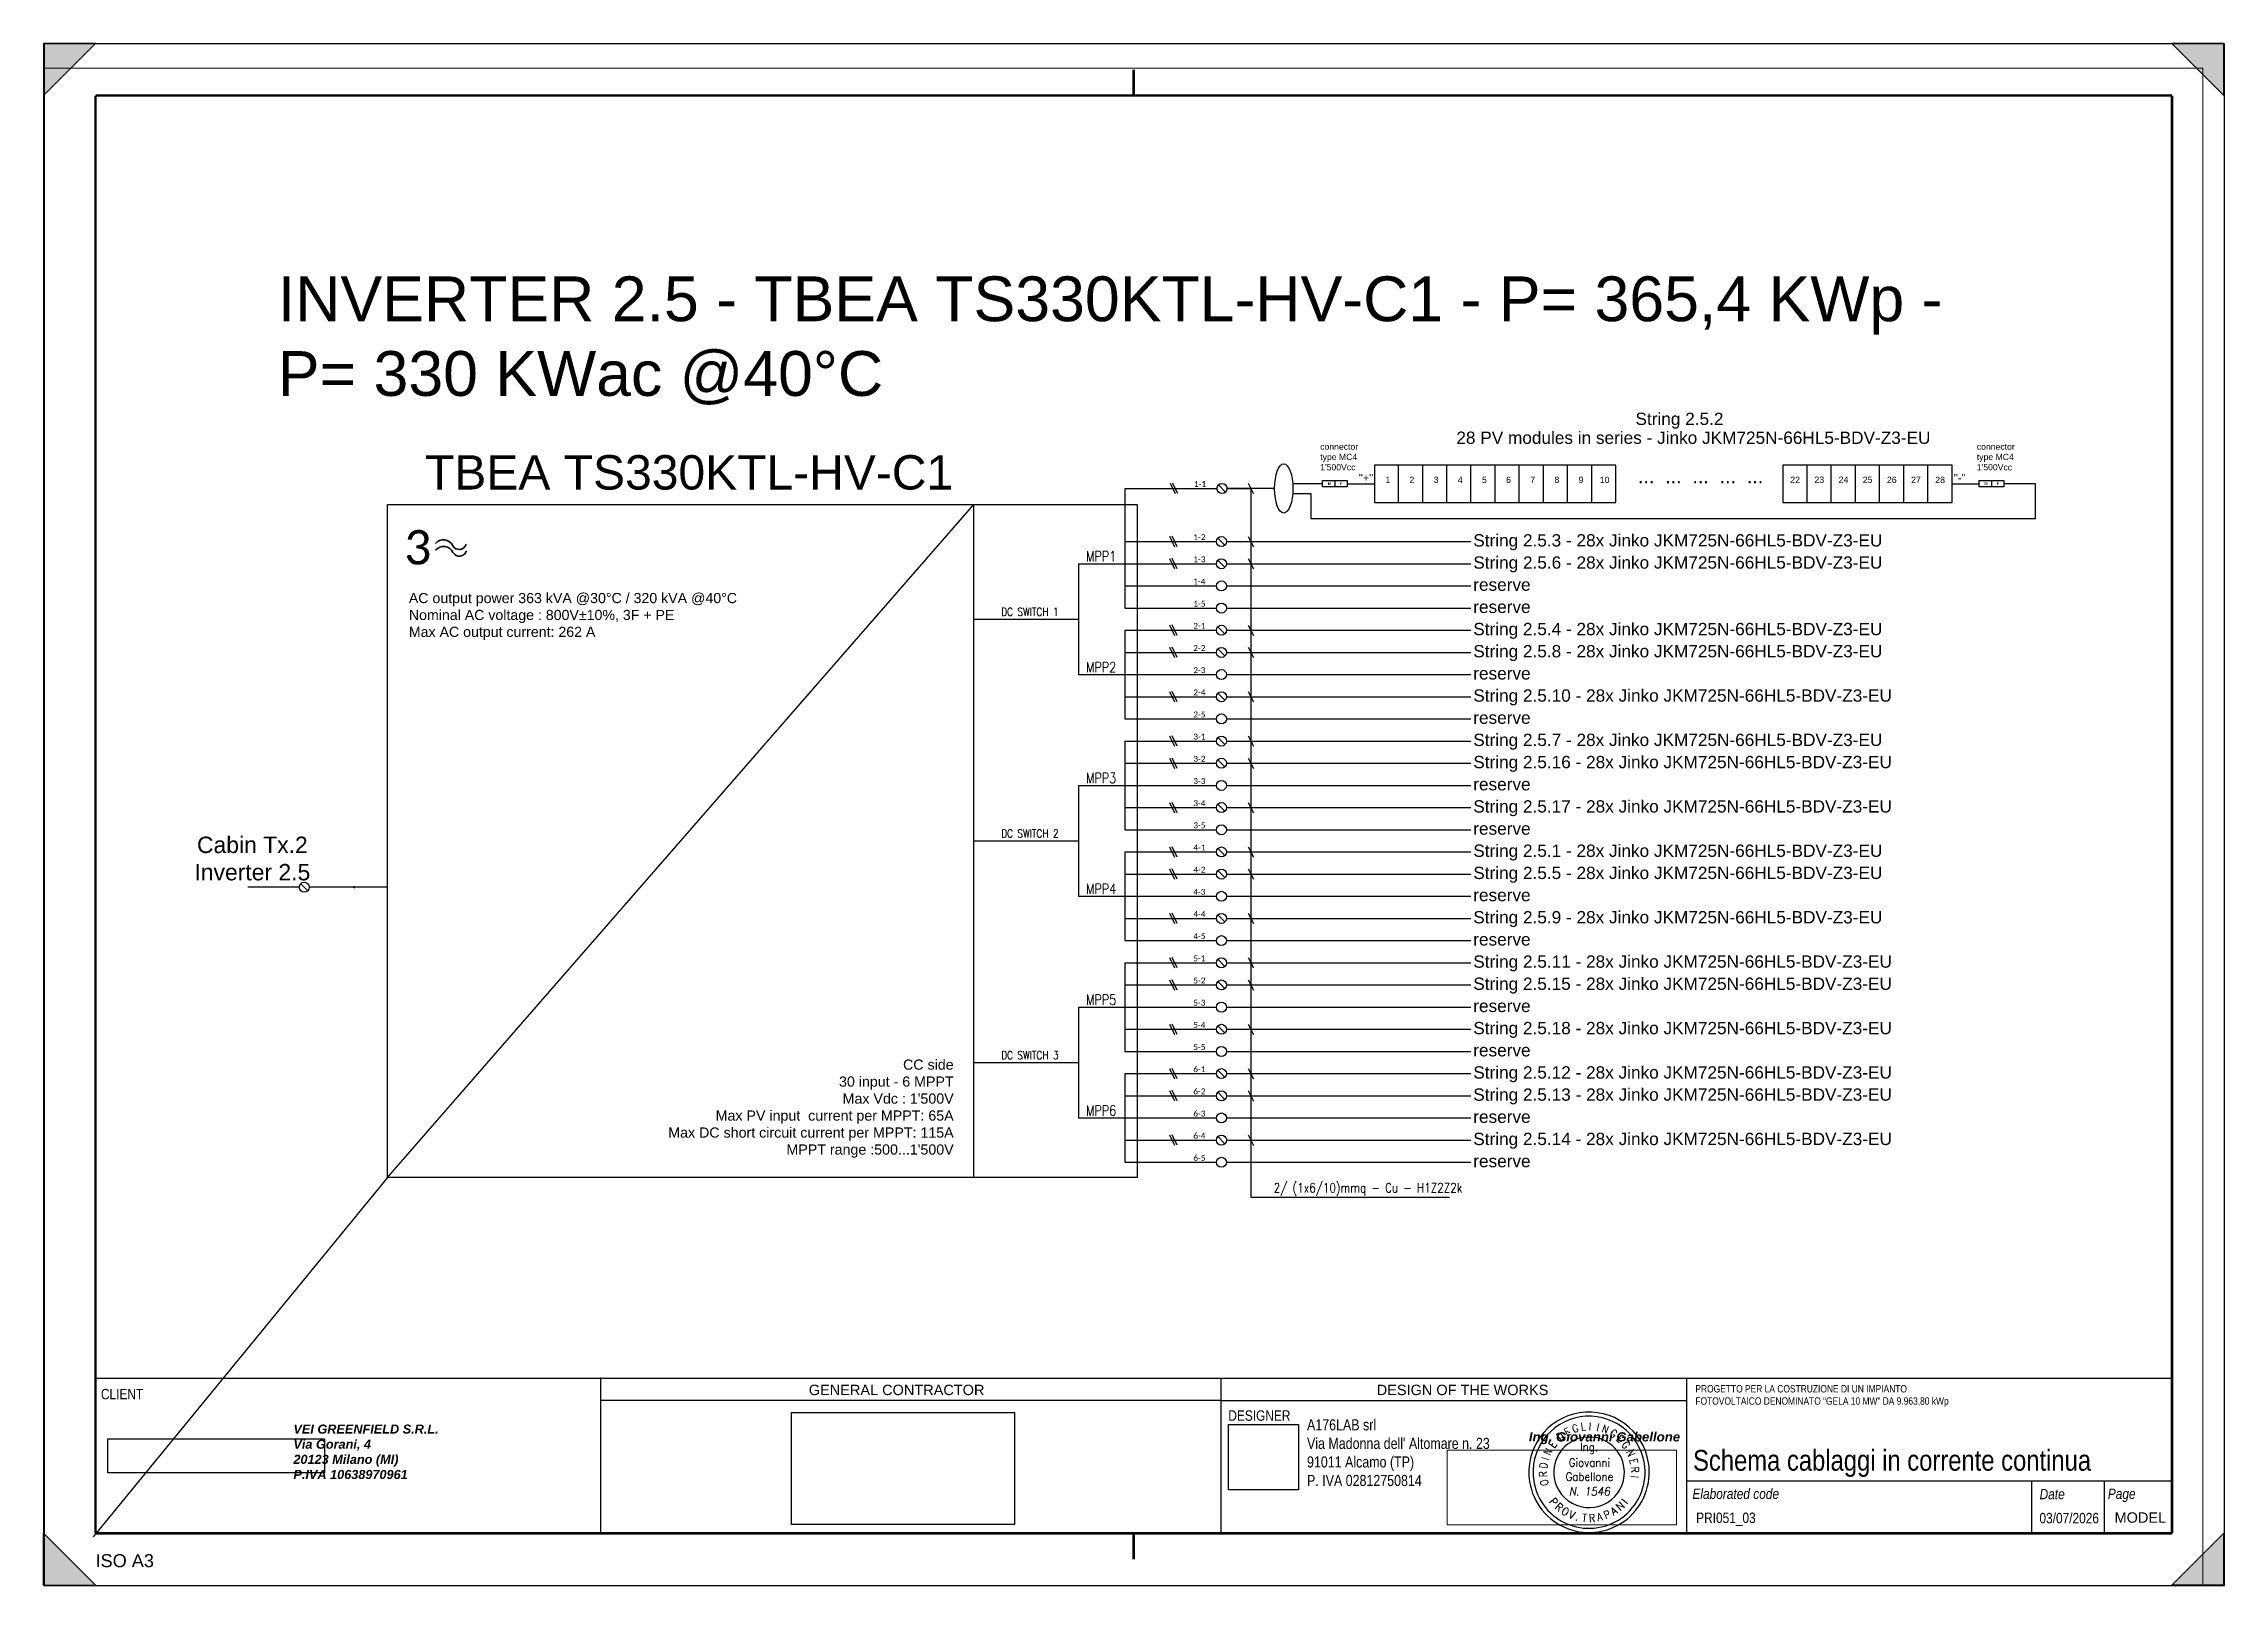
# Paper-space layout '2.5' of a CAD drawing. Header units: millimetres. Extents: x 2 to 422, y 2 to 299.
# The model-space entities are those that its viewports show. They can reach past a viewport. Long polylines and large blocks are cut down to what shows.
import ezdxf
from ezdxf.enums import TextEntityAlignment as Align

# ---------------------------------------------------------------- set-up
doc = ezdxf.new("R2010")
doc.units = ezdxf.units.MM
doc.header["$XCLIPFRAME"] = 2
doc.linetypes.add('CONTINUA', pattern=[0])
doc.linetypes.add('TRATTEGGIATA', pattern=[19.049999999999997, 12.7, -6.349999999999998])
for name, color, linetype in [('-Testi', 1, 'Continuous'), ('firme', 7, 'Continuous'), ('ISO Formato', 7, 'Continuous'), ('ISO FORMATO A3 SENZA TESTATA', 7, 'Continuous'), ('ISO LINEA DI TAGLIO', 253, 'Continuous'), ('ISO Testo', 7, 'Continuous'), ('testata', 7, 'CONTINUA'), ('TIMBRO', 153, 'Continuous'), ('TRATTEGGIATA', 40, 'TRATTEGGIATA')]:
    doc.layers.add(name, color=color, linetype=linetype)
doc.layers.add('Livello 1', color=7, linetype='Continuous', lineweight=0)
doc.styles.add('ARIAL', font='arial.ttf')
doc.styles.add('Formato ISO', font='arial.ttf')
doc.styles.add('Legend', font='calibri.ttf')
doc.styles.add('ROMANS', font='romans.shx', dxfattribs={"width": 0.8, "height": 0.2})
doc.styles.add('ROMANT', font='romant.shx', dxfattribs={"height": 0.2})
doc.styles.add('SIMPLEX', font='SIMPLEX', dxfattribs={"width": 0.8})
doc.styles.get("Standard").update_dxf_attribs({"font": 'arial.ttf'})
doc.styles.add('VALE', font='swissc.ttf')
picture_1 = doc.add_image_def('image1.jpg', size_in_pixel=(539, 175))
picture_2 = doc.add_image_def('image2.png', size_in_pixel=(565, 89))
picture_3 = doc.add_image_def('image3.png', size_in_pixel=(500, 251))
picture_4 = doc.add_image_def('image4.jpg', size_in_pixel=(1111, 1036))

# ---------------------------------------------------------------- blocks, each defined once
blk = doc.blocks.new('A$C63187F01')
at = {"layer": 'TIMBRO'}
for radius, start, end in [(1.15999999999999, 9.105136027296592, 189.1051360272949), (1.07999999999999, 9.105136027296592, 189.1051360272949), (0.679999999999991, 9.105136027296592, 189.1051360272949), (1.15999999999999, 189.1051360272949, 9.105136027296592), (1.07999999999999, 189.1051360272949, 9.105136027296592), (0.679999999999991, 189.1051360272949, 9.105136027296592)]:
    blk.add_arc((0, 0), radius, start, end, dxfattribs=at)
at = {"layer": 'TIMBRO', "style": 'ROMANT', "width": 0.85}
for s, rotation, p in [('E', 28.17592029116496, (-0.3824660734296117, 0.7140165983191907)), ('G', 17.52598430968996, (-0.2439220152376436, 0.772400188038816)), ('L', 7.090058753132115, (-0.0999777312645449, 0.803806228671547)), ('I', 358.7961288682809, (0.0170180748996245, 0.8098212056538756)), ('I', 348.6434814339645, (0.1594998227646158, 0.7941409236011197)), ('N', 339.280516534409, (0.2865722665468979, 0.7576122596989592)), ('N', 63.48437489733794, (-0.7247982432181193, 0.361617901420729)), ('E', 52.40714180735711, (-0.6418162093914364, 0.4941375854581338)), ('D', 38.61204339177493, (-0.505475523407938, 0.632925347284683)), ('G', 327.7755559631449, (0.4319221628173297, 0.685232256440969)), ('E', 317.1256199816696, (0.5511185261302673, 0.5936062416754027)), ('G', 306.4756840001942, (0.6513284743503789, 0.4815300805769171)), ('N', 294.9707234289304, (0.7342841281877384, 0.341945637626182)), ('R', 92.43304528897123, (-0.8092697948665675, -0.0343860308355062)), ('D', 81.56919470707903, (-0.8012468547890723, 0.1187580636865988)), ('I', 72.84733979689435, (-0.7739731119752964, 0.238884118223126)), ('E', 283.8934903389495, (0.7863024527493963, 0.1944953798943487)), ('R', 273.2435543574741, (0.8087024140580465, 0.0458301810675153)), ('O', 103.0829812704469, (-0.7889750302312581, -0.1833532156019828)), ('I', 264.307886566424, (0.8060060775601128, -0.0803380540972825))]:
    blk.add_text(s, height=0.15, rotation=rotation, dxfattribs=at).set_placement(p, align=Align.CENTER)
at = {"layer": 'TIMBRO', "style": 'ROMANS', "width": 0.9}
for s, p in [('Ing.', (1.313009079e-07, 0.4085925105044482)), ('Giovanni', (0.0075545987859016, 0.1075051202444968)), ('Gabellone', (0.007554585066373, -0.1638305355915151))]:
    blk.add_text(s, height=0.16, dxfattribs=at).set_placement(p, align=Align.CENTER)
at = {"layer": 'TIMBRO', "style": 'ROMANS', "oblique": 10, "width": 0.9}
blk.add_text('N. 1546', height=0.16, dxfattribs=at).set_placement((0.007554585066373, -0.4484680293613508), align=Align.CENTER)
at = {"layer": 'TIMBRO', "style": 'ROMANT', "text_generation_flag": 6, "width": 0.9}
for s, rotation, p in [('P', 129.9701413897099, (-0.73572414304485, -0.6166927803541284)), ('R', 139.5111729515321, (-0.623327763049133, -0.7301112927575844)), ('O', 148.8609498648018, (-0.4964321285984569, -0.8216782470621808)), ('V', 158.2107267780695, (-0.3563462401526749, -0.8914131237137182)), ('T', 174.3802347924072, (-0.0940091668817331, -0.9553859306804637)), ('R', 183.7300117056766, (0.0624528102228794, -0.9579664119870015)), ('A', 193.4622252675087, (0.2234920665997322, -0.933622673335947)), ('P', 203.0032568293325, (0.3751521134961706, -0.8836633361973014)), ('A', 212.5442883911549, (0.5164333161652053, -0.8092568380647691)), ('N', 222.6586311643547, (0.6505237136199185, -0.705987888010924)), ('I', 230.858393287566, (0.7445646931580825, -0.605989618477409)), ('.', 165.069514478294, (-0.2473410615262708, -0.9275895640222842))]:
    blk.add_text(s, height=0.15, rotation=rotation, dxfattribs=at).set_placement(p, align=Align.CENTER)
blk = doc.blocks.new('TESTATA_ORIZ')
for points in [[(-0.0699676079475467, 29.90025059768198), (400.149622289405, 29.90025059768198)], [(97.1902921321962, 30.02336188326467), (97.1902921321962, -0.0177559400219707)], [(216.7129702017337, 29.90025059768198), (216.7129702017337, 0)], [(306.4132899808174, 29.95782913373592), (306.4132899808174, -0.0373489915230039)], [(216.7129702017337, 25.58466010262339), (97.1902921321962, 25.58466010262339)], [(216.7129702017337, 25.58466010262339), (306.4132899808174, 25.58466010262339)], [(306.4132899808174, 10.09393447839386), (399.9946335071397, 10.09393447839386)], [(372.8528758033935, 10.06120158330736), (372.8528758033935, -0.0017945035822322)], [(386.8552724335677, 10.09393447839386), (386.8552724335677, 0)]]:
    blk.add_lwpolyline(points)
blk.add_lwpolyline([(0, 29.90025059768198), (400, 29.90025059768198), (400, 0), (0, 0)], close=True)
at = {"layer": 'firme', "xscale": 10, "yscale": 10, "zscale": 10}
blk.add_blockref('A$C63187F01', (287.6416002064349, 11.75734535063213), dxfattribs=at)
at = {"char_height": 2, "attachment_point": 1, "style": 'VALE'}
for s, width, insert in [('\\pxql;CLIENT', 62.13257653758773, (0.9716305739987092, 27.82619541131167)), ('\\pxql;DESIGNER', 62.13257653758773, (218.152149374866, 23.68897433024338)), ('\\pxql;{\\fSwis721 Cn BT|b0|i1|c0|p34;Elaborated code}', 57.42921800797819, (307.5581105855974, 8.620199347302531)), ('\\pxql;{\\fSwis721 Cn BT|b0|i1|c0|p34;Date}', 57.42921800797819, (374.4343936400085, 8.559032495573973)), ('\\pxql;{\\fSwis721 Cn BT|b0|i1|c0|p34;Page}', 57.42921800797819, (387.5775412735152, 8.620199347302531))]:
    blk.add_mtext_dynamic_manual_height_columns(s, width=width, gutter_width=25, heights=[8.879778938413974], dxfattribs=dict(at, insert=insert))
at = {"attachment_point": 4, "style": 'VALE'}
for s, insert, char_height, width in [('{\\f@Arial Unicode MS|b0|i0|c0|p34;GENERAL CONTRACTOR}', (137.3333100181189, 27.61036141397017), 2, 62.13257653758773), ('{\\f@Arial Unicode MS|b0|i0|c0|p34;DESIGN OF THE WORKS}', (246.743246528662, 27.61036141397017), 2, 62.13257653758773), ('{\\H0.83333x;\\C250;\\c1710618;PROGETTO PER LA COSTRUZIONE DI UN IMPIANTO\\PFOTOVOLTAICO DENOMINATO “GELA 10 MW” DA 9.963,80 kWp}', (308.1288091407623, 26.45304518701414), 1.7, 96.45484136060873)]:
    blk.add_mtext(s, dxfattribs=dict(at, insert=insert, char_height=char_height, width=width))
at = {"insert": (388.8723227745414, 3.023095414783931), "char_height": 2, "attachment_point": 4}
blk.add_mtext('MODEL', dxfattribs=at)
at = {"style": 'VALE'}
for tag, height, p in [('TITOLO_ELABORATO', 4, (307.6799596854908, 14.06286495316817)), ('EL', 2, (308.2763400574549, 2.988306874538372)), ('DATA1', 2, (374.4038837955039, 2.927140022809808))]:
    blk.add_attdef(tag, text='', height=height, dxfattribs=at).set_placement(p, align=Align.MIDDLE_LEFT)
at = {"layer": 'Livello 1'}
for s, insert, char_height, attachment_point in [('\\pxql;{\\fArial|b1|i1|c0|p34;\\H0.58333x;\\C250;\\c1710618;VEI GREENFIELD S.R.L.\\PVia Gorani, 4\\P20123 Milano (MI)\\PP.IVA 10638970961}', (52.04005891364793, 20.95944437869185), 3, 2), ('{\\fArial|b1|i1|c0|p34;\\H11.83894x;\\W1.02632;Ing. Giovanni Gabellone}', (276.05221707422, 17.16431292448878), 0.15, 7)]:
    blk.add_mtext(s, dxfattribs=dict(at, insert=insert, char_height=char_height, attachment_point=attachment_point))
at = {"layer": 'testata', "linetype": 'CONTINUA', "lineweight": 25, "insert": (258.7298298923781, 15.52275412109771), "char_height": 3, "width": 50.83305338474382, "attachment_point": 5, "style": 'ARIAL'}
blk.add_mtext("\\pxql;{\\H0.71429x;\\W0.8;A176LAB srl\\PVia Madonna dell' Altomare n. 23\\P91011 Alcamo (TP)\\PP. IVA 02812750814}", dxfattribs=at)
image = blk.add_image(picture_3, insert=(134.0290691254413, 1.710914103838149), size_in_units=(42.92731988865225, 21.549514584103427))
image.dxf.flags = 7
image = blk.add_image(picture_2, insert=(2.286596279577508, 11.651344692531), size_in_units=(41.74781706432985, 6.5762048119032945))
image.set_boundary_path([(-0.5, -0.5), (564.5, 88.49999999999999)])
image.dxf.clipping = 0
image = blk.add_image(picture_4, insert=(218.2123042816674, 8.373210778518114), size_in_units=(13.48003219349629, 12.570039021118054))
image.dxf.flags = 7
at = {"color": 7, "lineweight": 0, "true_color": 0xffffff}
image = blk.add_image(picture_1, insert=(260.2868776868563, 1.650954984690542), size_in_units=(44.21120616239327, 14.354287715062734), dxfattribs=at)
image.set_boundary_path([(-0.5, -0.5), (538.4999999999999, 174.5)])
image.dxf.clipping = 0
blk = doc.blocks.new('*U100')
at = {"layer": 'ISO Testo'}
h = blk.add_hatch(color=256, dxfattribs=at)
h.paths.add_polyline_path([(420.0000090385009, 297.0325926260448), (410.000009038501, 297.0325926260448), (420.0000090385009, 287.0325926260448)])
h.paths.add_polyline_path([(420.0000090385009, 10.03259262604479), (410.000009038501, 0.0325926260447886), (420.0000090385009, 0.0325926260447886)])
h.paths.add_polyline_path([(9.0385010481e-06, 10.03259262604479), (9.0385010481e-06, 0.0325926260447886), (10.00000903850104, 0.0325926260447886)])
h.paths.add_polyline_path([(10.00000903850104, 297.0325926260448), (9.0385010481e-06, 297.0325926260448), (9.0385010481e-06, 287.0325926260448)])
at = {"layer": 'ISO Formato', "const_width": 0.5}
for points in [[(210.0000090385011, 287.0325926260448), (10.00000903850104, 287.0325926260448)], [(10.00000903850104, 287.0325926260448), (10.00000903850104, 10.03259262604479)], [(10.00000903850104, 10.03259262604479), (210.0000090385011, 10.03259262604479)]]:
    blk.add_lwpolyline(points, dxfattribs=at)
at = {"layer": 'ISO FORMATO A3 SENZA TESTATA', "const_width": 0.5}
for points in [[(210.0000090385011, 287.0325926260448), (410.000009038501, 287.0325926260448)], [(410.000009038501, 287.0325926260448), (410.000009038501, 10.03259262604479)], [(410.000009038501, 10.03259262604479), (210.0000090385011, 10.03259262604479)]]:
    blk.add_lwpolyline(points, dxfattribs=at)
at = {"layer": 'ISO LINEA DI TAGLIO'}
blk.add_lwpolyline([(0.0974469984366806, -1.8687860575e-06), (420.1012052352025, -1.8687860575e-06), (420.1012052352025, 297.0122579247036), (0.0974469984366806, 297.0122579247036)], close=True, dxfattribs=at)
at = {"layer": 'ISO Testo'}
for p, q in [((9.0385010481e-06, 297.0325926260448), (9.0385010481e-06, 287.0325926260448)), ((10.00000903850104, 297.0325926260448), (9.0385010481e-06, 297.0325926260448)), ((10.00000903850104, 297.0325926260448), (9.0385010481e-06, 287.0325926260448)), ((420.0000090385009, 297.0325926260448), (410.000009038501, 297.0325926260448)), ((420.0000090385009, 287.0325926260448), (410.000009038501, 297.0325926260448)), ((420.0000090385009, 287.0325926260448), (420.0000090385009, 297.0325926260448)), ((9.0385010481e-06, 0.0325926260447886), (9.0385010481e-06, 10.03259262604479)), ((9.0385010481e-06, 10.03259262604479), (10.00000903850104, 0.0325926260447886)), ((410.000009038501, 0.0325926260447886), (420.0000090385009, 10.03259262604479)), ((420.0000090385009, 0.0325926260447886), (420.0000090385009, 10.03259262604479)), ((9.0385010481e-06, 0.0325926260447886), (10.00000903850104, 0.0325926260447886)), ((420.0000090385009, 0.0325926260447886), (410.000009038501, 0.0325926260447886))]:
    blk.add_line(p, q, dxfattribs=at)
at = {"layer": 'ISO Testo', "const_width": 0.5}
for points in [[(210.0000090385011, 287.0325926260448), (210.0000090385011, 292.0325926260448)], [(210.0000090385011, 10.03259262604479), (210.0000090385011, 5.032592626044788)]]:
    blk.add_lwpolyline(points, dxfattribs=at)
at = {"layer": 'ISO Testo', "style": 'Formato ISO'}
blk.add_text('ISO A3', height=2.5, dxfattribs=at).set_placement((10.00000903850104, 3.512349110778814))
blk = doc.blocks.new('P00102')
at = {"color": 1, "linetype": 'ByBlock', "lineweight": 25}
for p, q in [((0.0185414473933605, 3.62500173526314), (-3.581458552606548, -3.574998264736676)), ((1.818541447393428, 3.62500173526314), (-1.78145855260648, -3.574998264736676)), ((3.618541447393609, 3.62500173526314), (0.0185414473934742, -3.574998264736676))]:
    blk.add_line(p, q, dxfattribs=at)
blk = doc.blocks.new('P00')
at = {"color": 1}
for points in [[(-18.69457844420282, 25.69178981461047), (6.820592160970078, -25.33855139573532)], [(19.57817746355653, -25.33855139573532), (-5.93699314161455, 25.69178981461047)]]:
    blk.add_lwpolyline(points, dxfattribs=at)

msp = doc.modelspace()

# ---------------------------------------------------------------- linework, layer by layer
for points in [[(78984.07795327829, 151608.287454484), (78984.07795327829, 151425.9170672172), (80169.84931087433, 151425.9170672172), (80169.84931087433, 151607.7611349596), (78984.07795327829, 151607.7611349596)], [(79102.6550890379, 151425.9170672172), (79102.6550890379, 151607.7611349596)], [(79221.23222479748, 151425.653907455), (79221.23222479748, 151607.4979751974)], [(79339.80936055709, 151425.3907476927), (79339.80936055709, 151607.2348154352)], [(79458.3864963167, 151425.9170672172), (79458.3864963167, 151607.7611349596)], [(79576.96363207631, 151425.653907455), (79576.96363207631, 151607.4979751974)], [(79695.54076783592, 151425.3907476927), (79695.54076783592, 151607.2348154352)], [(79814.1179035955, 151425.9170672172), (79814.1179035955, 151607.7611349596)], [(79932.6950393551, 151425.653907455), (79932.6950393551, 151607.4979751974)], [(80051.2721751147, 151425.3907476927), (80051.2721751147, 151607.2348154352)], [(80989.84931087431, 151608.287454484), (80989.84931087431, 151425.9170672172), (81819.88926119154, 151425.9170672172), (81819.88926119154, 151607.7611349596), (80989.84931087431, 151607.7611349596)], [(81108.42644663392, 151425.9170672172), (81108.42644663392, 151607.7611349596)], [(81227.00358239352, 151425.653907455), (81227.00358239352, 151607.4979751974)], [(81345.58071815313, 151425.3907476927), (81345.58071815313, 151607.2348154352)], [(81464.15785391274, 151425.9170672172), (81464.15785391274, 151607.7611349596)], [(81582.73498967232, 151425.653907455), (81582.73498967232, 151607.4979751974)], [(81582.73498967232, 151425.653907455), (81582.73498967232, 151607.4979751974)], [(81701.31212543193, 151425.3907476927), (81701.31212543193, 151607.2348154352)], [(81701.31212543193, 151425.3907476927), (81701.31212543193, 151607.2348154352)], [(81819.88926119154, 151425.9170672172), (81819.88926119154, 151607.7611349596)], [(77759.2, 151493.8734797899), (77759.2, 150906.7452359462)], [(78253.52809284357, 151476.4876597593), (78218.7564527823, 151511.2592998206)], [(78257.82677697383, 151493.8734797899), (78377.82677697383, 151493.8734797899), (78377.82677697383, 148014.427001942)], [(78365.06919167122, 151519.3886503951), (78390.5843622764, 151468.3583091847)], [(78365.06919167122, 151519.3886503951), (78390.5843622764, 151468.3583091847)], [(78790.56614566987, 151532.449076063), (78790.56614566987, 151501.7554456382)], [(78851.20168132275, 151517.1022608506), (78984.07795327829, 151517.1022608506)], [(81820.37699600487, 151517.1022608506), (81953.25326796039, 151517.1022608506)], [(82013.88880361328, 151532.449076063), (82013.88880361328, 151501.7554456382)], [(74140.31285879032, 148110.8455402219), (77018.58218751867, 151415.218536011)], [(77018.58218751867, 148110.8455402219), (77018.58218751867, 151415.218536011)], [(78250.62533452414, 151215.8771845939), (78215.85369446284, 151250.6488246551)], [(78365.06919167124, 151258.7781752297), (78390.5843622764, 151207.7478340193)], [(77531, 151124.4237483985), (77759.2, 151124.4237483985)], [(77531, 151124.4237483985), (77531, 150580.227467268)], [(78250.62533452414, 151107.0379283678), (78215.85369446284, 151141.809568429)], [(78365.06919167124, 151149.9389190036), (78390.5843622764, 151098.9085777932)], [(77018.58218751867, 150852.3256078332), (77530.99999999997, 150852.3256078332)], [(77759.2, 150797.9059797202), (77759.2, 150362.5489548159)], [(78250.62533452414, 150780.5201596896), (78215.85369446284, 150815.2917997508)], [(78365.06919167124, 150823.4211503254), (78390.5843622764, 150772.390809115)], [(78250.62533452414, 150671.6809034635), (78215.85369446284, 150706.4525435247)], [(78365.06919167124, 150714.5818940993), (78390.5843622764, 150663.5515528889)], [(77531, 150580.227467268), (77759.2, 150580.227467268)], [(78250.62533452414, 150454.0023910113), (78215.85369446284, 150488.7740310725)], [(78365.06919167124, 150496.9033816471), (78390.5843622764, 150445.8730404367)], [(77759.2, 150253.7096985897), (77759.2, 149818.3526736854)], [(78250.62533452414, 150236.3238785591), (78215.85369446284, 150271.0955186203)], [(78365.06919167124, 150279.2248691949), (78390.5843622764, 150228.1945279845)], [(78250.62533452414, 150127.484622333), (78215.85369446284, 150162.2562623943)], [(78365.06919167124, 150170.3856129689), (78390.5843622764, 150119.3552717585)], [(77531, 150036.0311861376), (77759.2, 150036.0311861376)], [(77531, 150036.0311861376), (77531, 149491.8349050071)], [(78250.62533452414, 149909.8061098809), (78215.85369446284, 149944.5777499421)], [(78365.06919167124, 149952.7071005167), (78390.5843622764, 149901.6767593063)], [(77018.58218751867, 149763.9330455724), (77530.99999999997, 149763.9330455724)], [(77759.2, 149709.5134174593), (77759.2, 149274.156392555)], [(78250.62533452414, 149692.1275974287), (78215.85369446284, 149726.8992374899)], [(78365.06919167124, 149735.0285880645), (78390.5843622764, 149683.9982468541)], [(78250.62533452414, 149583.2883412026), (78215.85369446284, 149618.0599812638)], [(78365.06919167124, 149626.1893318384), (78390.5843622764, 149575.158990628)], [(73748.44726401697, 149518.677066225), (73713.67562395569, 149553.4487062863)], [(74140.31285879032, 149536.0628862556), (73755.64870646666, 149536.0628862556)], [(77531, 149491.8349050071), (77759.2, 149491.8349050071)], [(78250.62533452414, 149365.6098287505), (78215.85369446284, 149400.3814688117)], [(78365.06919167124, 149408.5108193863), (78390.5843622764, 149357.4804781759)], [(77759.2, 149165.3171363289), (77759.2, 148729.9601114245)], [(78250.62533452414, 149147.9313162983), (78215.85369446284, 149182.7029563595)], [(78365.06919167124, 149190.8323069341), (78390.5843622764, 149139.8019657237)], [(78250.62533452414, 149039.0920600722), (78215.85369446284, 149073.8637001334)], [(78365.06919167124, 149081.993050708), (78390.5843622764, 149030.9627094976)], [(77531, 148947.6386238767), (77759.2, 148947.6386238767)], [(77531, 148947.6386238767), (77531, 148403.4423427463)], [(78250.62533452414, 148821.4135476201), (78215.85369446284, 148856.1851876812)], [(78365.06919167124, 148864.3145382559), (78390.5843622764, 148813.2841970454)], [(77018.58218751867, 148675.5404833115), (77530.99999999997, 148675.5404833115)], [(77759.2, 148621.1208551985), (77759.2, 148185.7638302941)], [(78250.62533452414, 148603.7350351679), (78215.85369446284, 148638.5066752291)], [(78365.06919167124, 148646.6360258037), (78390.5843622764, 148595.6056845933)], [(78250.62533452414, 148494.8957789418), (78215.85369446284, 148529.667419003)], [(78365.06919167124, 148537.7967695776), (78390.5843622764, 148486.7664283672)], [(77531, 148403.4423427463), (77759.2, 148403.4423427463)], [(78250.62533452414, 148277.2172664896), (78215.85369446284, 148311.9889065508)], [(78365.06919167124, 148320.1182571255), (78390.5843622764, 148269.087915915)], [(78377.82677697383, 148014.427001942), (79352.82677697383, 148014.427001942)]]:
    msp.add_lwpolyline(points)
at = {"color": 40, "linetype": 'Continuous'}
for points in [[(77759.2, 151493.8734797899), (78211.55227281293, 151493.8734797899)], [(77759.2, 151233.2630046245), (78208.64951449347, 151233.2630046245)], [(78257.8295144935, 151233.2630046245), (79458.31201643588, 151233.2630046245)], [(77759.2, 151124.4237483985), (78208.64951449347, 151124.4237483985)], [(78257.8295144935, 151124.4237483985), (79458.31201643588, 151124.4237483985)], [(77759.2, 150797.9059797202), (78208.64951449347, 150797.9059797202)], [(78257.8295144935, 150797.9059797202), (79458.31201643588, 150797.9059797202)], [(77759.2, 150689.0667234941), (78208.64951449347, 150689.0667234941)], [(78257.8295144935, 150689.0667234941), (79458.31201643588, 150689.0667234941)], [(77759.2, 150471.3882110419), (78208.64951449347, 150471.3882110419)], [(78257.8295144935, 150471.3882110419), (79458.31201643588, 150471.3882110419)], [(77759.2, 150253.7096985897), (78208.64951449347, 150253.7096985897)], [(78257.8295144935, 150253.7096985897), (79458.31201643588, 150253.7096985897)], [(77759.2, 150144.8704423636), (78208.64951449347, 150144.8704423636)], [(78257.8295144935, 150144.8704423636), (79458.31201643588, 150144.8704423636)], [(77759.2, 149927.1919299115), (78208.64951449347, 149927.1919299115)], [(78257.8295144935, 149927.1919299115), (79458.31201643588, 149927.1919299115)], [(77759.2, 149709.5134174593), (78208.64951449347, 149709.5134174593)], [(78257.8295144935, 149709.5134174593), (79458.31201643588, 149709.5134174593)], [(77759.2, 149600.6741612332), (78208.64951449347, 149600.6741612332)], [(78257.8295144935, 149600.6741612332), (79458.31201643588, 149600.6741612332)], [(77759.2, 149382.9956487811), (78208.64951449347, 149382.9956487811)], [(78257.8295144935, 149382.9956487811), (79458.31201643588, 149382.9956487811)], [(77759.2, 149165.3171363289), (78208.64951449347, 149165.3171363289)], [(78257.8295144935, 149165.3171363289), (79458.31201643588, 149165.3171363289)]]:
    msp.add_lwpolyline(points, dxfattribs=at)
at = {"color": 40}
for points in [[(78494.46758333335, 151493.8734797899), (78260.73227281292, 151493.8734797899)], [(78584.24790516484, 151518.8734797899), (78729.15267145494, 151518.8734797899)], [(78584.24790516484, 151468.8734797899), (78672.67750244538, 151468.8734797899), (78672.67750244538, 151346.793641546), (82229.6488028524, 151346.793641546), (82229.48743662461, 151517.1022608506), (82074.5243392662, 151517.1022608506)]]:
    msp.add_lwpolyline(points, dxfattribs=at)
for points in [[(78729.93061001698, 151532.449076063), (78851.20168132275, 151532.449076063), (78851.20168132275, 151501.7554456382), (78729.93061001698, 151501.7554456382)], [(81953.25326796039, 151532.449076063), (82074.5243392662, 151532.449076063), (82074.5243392662, 151501.7554456382), (81953.25326796039, 151501.7554456382)], [(74140.31285879032, 151415.218536011), (77820.36127245452, 151415.218536011), (77820.36127245452, 148110.8455402219), (74140.31285879032, 148110.8455402219)]]:
    msp.add_lwpolyline(points, close=True)
at = {"color": 8, "linetype": 'Continuous'}
for points in [[(77759.2, 151015.5844921723), (78208.64951449347, 151015.5844921723)], [(78257.8295144935, 151015.5844921723), (79458.31201643588, 151015.5844921723)], [(77759.2, 150906.7452359462), (78208.64951449347, 150906.7452359462)], [(78257.8295144935, 150906.7452359462), (79458.31201643588, 150906.7452359462)], [(77759.2, 150580.227467268), (78208.64951449347, 150580.227467268)], [(78257.8295144935, 150580.227467268), (79458.31201643588, 150580.227467268)], [(77759.2, 150362.5489548159), (78208.64951449347, 150362.5489548159)], [(78257.8295144935, 150362.5489548159), (79458.31201643588, 150362.5489548159)], [(77759.2, 150036.0311861376), (78208.64951449347, 150036.0311861376)], [(78257.8295144935, 150036.0311861376), (79458.31201643588, 150036.0311861376)], [(77759.2, 149818.3526736854), (78208.64951449347, 149818.3526736854)], [(78257.8295144935, 149818.3526736854), (79458.31201643588, 149818.3526736854)], [(77759.2, 149491.8349050071), (78208.64951449347, 149491.8349050071)], [(78257.8295144935, 149491.8349050071), (79458.31201643588, 149491.8349050071)], [(77759.2, 149274.156392555), (78208.64951449347, 149274.156392555)], [(78257.8295144935, 149274.156392555), (79458.31201643588, 149274.156392555)], [(77759.2, 148947.6386238767), (78208.64951449347, 148947.6386238767)], [(78257.8295144935, 148947.6386238767), (79458.31201643588, 148947.6386238767)], [(77759.2, 148729.9601114245), (78208.64951449347, 148729.9601114245)], [(78257.8295144935, 148729.9601114245), (79458.31201643588, 148729.9601114245)], [(77759.2, 148403.4423427463), (78208.64951449347, 148403.4423427463)], [(78257.8295144935, 148403.4423427463), (79458.31201643588, 148403.4423427463)], [(77759.2, 148185.7638302941), (78208.64951449347, 148185.7638302941)], [(78257.8295144935, 148185.7638302941), (79458.31201643588, 148185.7638302941)]]:
    msp.add_lwpolyline(points, dxfattribs=at)
at = {"color": 4}
msp.add_lwpolyline([(73706.47418150603, 149536.0628862556), (73454.32062109008, 149536.0628862556)], dxfattribs=at)
at = {"color": 7}
for centre in [(78236.14227281293, 151493.8734797899), (78233.2395144935, 151233.2630046245), (78233.2395144935, 151124.4237483985), (78233.2395144935, 150797.9059797202), (78233.2395144935, 150689.0667234941), (78233.2395144935, 150471.3882110419), (78233.2395144935, 150253.7096985897), (78233.2395144935, 150144.8704423636), (78233.2395144935, 149927.1919299115), (78233.2395144935, 149709.5134174593), (78233.2395144935, 149600.6741612332), (78233.2395144935, 149382.9956487811), (78233.2395144935, 149165.3171363289), (78233.2395144935, 149056.4778801028), (78233.2395144935, 148838.7993676506), (78233.2395144935, 148621.1208551985), (78233.2395144935, 148512.2815989724), (78233.2395144935, 148294.6030865202)]:
    msp.add_circle(centre, 24.59, dxfattribs=at)
at = {"color": 8}
for centre in [(78233.2395144935, 151015.5844921723), (78233.2395144935, 150906.7452359462), (78233.2395144935, 150580.227467268), (78233.2395144935, 150362.5489548159), (78233.2395144935, 150036.0311861376), (78233.2395144935, 149818.3526736854), (78233.2395144935, 149491.8349050071), (78233.2395144935, 149274.156392555), (78233.2395144935, 148947.6386238767), (78233.2395144935, 148729.9601114245), (78233.2395144935, 148403.4423427463), (78233.2395144935, 148185.7638302941)]:
    msp.add_circle(centre, 24.59, dxfattribs=at)
msp.add_circle((73731.06144398634, 149536.0628862556), 24.58726248030871)
at = {"lineweight": 35}
for centre, radius, start, end in [((74413.89632148019, 151192.7123058284), 50.10158679896896, 22.57714482321823, 141.9873610374973), ((74414.68250298692, 151159.8204133665), 50.10158679897022, 22.57714482321823, 141.9873610374973), ((74491.10980907315, 151231.2854924432), 36.4958631825816, 211.9962466631755, 342.6174202888712), ((74491.89599057985, 151198.3935999812), 36.49586318257663, 211.9962466631755, 342.6174202888712)]:
    msp.add_arc(centre, radius, start, end, dxfattribs=at)
msp.add_ellipse((78539.35774424908, 151493.8734797899), major_axis=(0, -121.0803726117519), ratio=0.370746801875944)
at = {"layer": 'Defpoints', "color": 1}
msp.add_line((74140.31285879032, 148110.8455402219), (72694.84794279355, 146346.9891258013), dxfattribs=at)
at = {"layer": 'TRATTEGGIATA', "color": 40, "linetype": 'Continuous', "ltscale": 0.5}
for points in [[(77759.2, 149056.4778801028), (78208.64951449347, 149056.4778801028)], [(78257.8295144935, 149056.4778801028), (79458.31201643588, 149056.4778801028)], [(77759.2, 148838.7993676506), (78208.64951449347, 148838.7993676506)], [(78257.8295144935, 148838.7993676506), (79458.31201643588, 148838.7993676506)], [(77759.2, 148621.1208551985), (78208.64951449347, 148621.1208551985)], [(78257.8295144935, 148621.1208551985), (79458.31201643588, 148621.1208551985)], [(77759.2, 148512.2815989724), (78208.64951449347, 148512.2815989724)], [(78257.8295144935, 148512.2815989724), (79458.31201643588, 148512.2815989724)], [(77759.2, 148294.6030865202), (78208.64951449347, 148294.6030865202)], [(78257.8295144935, 148294.6030865202), (79458.31201643588, 148294.6030865202)]]:
    msp.add_lwpolyline(points, dxfattribs=at)

# ---------------------------------------------------------------- block references
for name, p in [('P00', (77999.82184103978, 151494.0506807734)), ('P00', (77996.91908272036, 151233.440205608)), ('P00', (77996.91908272036, 151124.6009493819)), ('P00', (77996.91908272036, 150798.0831807037)), ('P00', (77996.91908272036, 150689.2439244776)), ('P00', (77996.91908272036, 150471.5654120255)), ('P00', (77996.91908272036, 150253.8868995732)), ('P00', (77996.91908272036, 150145.0476433472)), ('P00', (77996.91908272036, 149927.369130895)), ('P00', (77996.91908272036, 149709.6906184428)), ('P00', (77996.91908272036, 149600.8513622167)), ('P00102', (73975.85333343955, 149535.8856852721)), ('P00', (77996.91908272036, 149383.1728497646)), ('P00', (77996.91908272036, 149165.4943373124)), ('P00', (77996.91908272036, 149056.6550810863)), ('P00', (77996.91908272036, 148838.9765686341)), ('P00', (77996.91908272036, 148621.298056182)), ('P00', (77996.91908272036, 148512.4587999559)), ('P00', (77996.91908272036, 148294.7802875037))]:
    msp.add_blockref(name, p)

# ---------------------------------------------------------------- texts
at = {"layer": '-Testi', "color": 7, "attachment_point": 5, "style": 'SIMPLEX'}
for s, insert, char_height, width in [('MPP1', (77642.89967799139, 151160.7136184267), 50, 54.43236395770274), ('DC SWITCH 1', (77293.07029740419, 150888.6154778615), 40, 391.7310769769952), ('MPP2', (77642.89967799139, 150616.5173372963), 50, 54.43236395770274), ('MPP3', (77642.89967799139, 150072.3210561659), 50, 54.43236395770274), ('DC SWITCH 2', (77293.07029740419, 149800.2229156006), 40, 391.7310769769952), ('MPP4', (77642.89967799139, 149528.1247750354), 50, 54.43236395770274), ('MPP5', (77642.89967799139, 148983.928493905), 50, 54.43236395770274), ('DC SWITCH 3', (77293.07029740419, 148711.8303533398), 40, 391.7310769769952), ('MPP6', (77642.89967799139, 148439.7322127746), 50, 54.43236395770274), ('2/ (1x6/10)mmq - Cu - H1Z2Z2k', (78952.95899619821, 148053.0471959505), 46.62125793982331, 1811.153034310845)]:
    msp.add_mtext(s, dxfattribs=dict(at, insert=insert, char_height=char_height, width=width))
for s, insert, char_height, width, attachment_point in [('INVERTER 2.5 - TBEA TS330KTL-HV-C1 - P= 365,4 KWp - P= 330 KWac @40°C', (73601.13151387793, 152535.1530570566), 220, 8459.92081239587, 1), ("connector type MC4\\P1'500Vcc", (78718.28810781369, 151714.6229730185), 30.34407766993254, 266.3468481861055, 1), ('28 PV modules in series - Jinko JKM725N-6{\\C7;6HL5-B}DV-Z3-EU', (79386.61159986477, 151773.3184071607), 60.44320266841616, 2681.977403692902, 1), ("connector type MC4\\P1'500Vcc", (81941.6107657571, 151714.6229730185), 30.34407766993254, 266.3468481861055, 1), ('TBEA TS330KTL-HV-C1', (74323.64532830426, 151657.4297163469), 168.7039978620646, 3487.591366341201, 1), ('\\pxql;{\\fArial|b1|i0|c0|p34;M}', (78755.38887291608, 151524.0951623431), 13.78454144922869, 16.70258049221593, 1), ('\\pxql;{\\fArial|b1|i0|c0|p34;F}', (78816.02440856898, 151524.0951623431), 13.78454144922869, 16.70258049221593, 1), ("''+''", (78907.39262257918, 151565.0509238846), 38.08496559255708, 72.40086885169148, 1), ('1 ', (79037.93086492771, 151551.864103422), 30.84489911294951, 30.84489911294951, 1), ('2 ', (79156.50800068732, 151551.864103422), 30.84489911294951, 30.84489911294951, 1), ('3 ', (79275.08513644691, 151551.864103422), 30.84489911294951, 30.84489911294951, 1), ('4 ', (79393.6622722065, 151551.3377838975), 30.84489911294951, 30.84489911294951, 1), ('5 ', (79512.23940796612, 151551.864103422), 30.84489911294951, 30.84489911294951, 1), ('6 ', (79630.81654372573, 151551.864103422), 30.84489911294951, 30.84489911294951, 1), ('7 ', (79749.39367948534, 151551.3377838975), 30.84489911294951, 30.84489911294951, 1), ('8 ', (79867.97081524492, 151551.864103422), 30.84489911294951, 30.84489911294951, 1), ('9 ', (79986.54795100453, 151551.6009436597), 30.84489911294951, 30.84489911294951, 1), ('10 ', (80089.9448937363, 151551.3377838975), 30.84489911294951, 30.84489911294951, 1), ('...  ...  ...  ...  ... ', (80278.23029371595, 151588.9027629267), 68.89403447450137, 747.0275359160767, 1), ('22 ', (81025.89688650487, 151552.1272631841), 30.84489911294951, 30.84489911294951, 1), ('23 ', (81144.47402226446, 151552.3904229464), 30.84489911294951, 30.84489911294951, 1), ('24 ', (81263.05115802407, 151552.3904229464), 30.84489911294951, 30.84489911294951, 1), ('25 ', (81381.62829378368, 151552.1272631841), 30.84489911294951, 30.84489911294951, 1), ('26 ', (81500.20542954328, 151551.8641034219), 30.84489911294951, 30.84489911294951, 1), ('27', (81618.78256530288, 151551.6009436597), 30.84489911294951, 30.84489911294951, 1), ('28 ', (81737.35970106248, 151551.3377838974), 30.84489911294951, 30.84489911294951, 1), ("''-''", (81828.685647004, 151565.0509238846), 38.08496559255708, 72.40086885169148, 1), ('\\pxql;{\\fArial|b1|i0|c0|p34;M}', (81978.7115308595, 151524.0951623431), 13.78454144922869, 16.70258049221593, 1), ('\\pxql;{\\fArial|b1|i0|c0|p34;F}', (82039.34706651239, 151524.0951623431), 13.78454144922869, 16.70258049221593, 1), ('AC output power 363 kVA @30°C / 320 kVA @40°C\\PNominal AC voltage : 800V±10%, 3F + PE \\PMax AC output current: 262 A', (74244.38252153707, 150980.9008978308), 49.77164695424683, 2205.221836437966, 1), ('\\pxqc;Cabin Tx.2\\PInverter 2.5', (73020.8038422391, 149784.6398248461), 80.47639183567892, 910.8416278132873, 1), ("CC side\\P30 input - 6 MPPT \\PMax Vdc : 1'500V\\PMax PV input  current per MPPT: 65A\\PMax DC short circuit current per MPPT: 115A \\PMPPT range :500...1'500V ", (76918.86116608685, 148690.4498051026), 50, 1795.435926720968, 3)]:
    msp.add_mtext(s, dxfattribs=dict(insert=insert, char_height=char_height, width=width, attachment_point=attachment_point))
at = {"color": 7, "char_height": 60.44, "width": 4500, "attachment_point": 1}
for s, insert in [('String 2.5.2', (80265.996227155, 151866.1161693193)), ('String 2.5.3 - 28x Jinko JKM725N-66HL5-BDV-Z3-EU', (79469.59338740143, 151269.5528746528)), ('String 2.5.6 - 28x Jinko JKM725N-66HL5-BDV-Z3-EU', (79469.59338740143, 151160.7136184267)), ('String 2.5.4 - 28x Jinko JKM725N-66HL5-BDV-Z3-EU', (79469.59338740143, 150834.1958497485)), ('String 2.5.8 - 28x Jinko JKM725N-66HL5-BDV-Z3-EU', (79469.59338740143, 150725.3565935224)), ('String 2.5.10 - 28x Jinko JKM725N-66HL5-BDV-Z3-EU', (79469.59338740143, 150507.6780810702)), ('String 2.5.7 - 28x Jinko JKM725N-66HL5-BDV-Z3-EU', (79469.59338740143, 150289.999568618)), ('String 2.5.16 - 28x Jinko JKM725N-66HL5-BDV-Z3-EU', (79469.59338740143, 150181.1603123919)), ('String 2.5.17 - 28x Jinko JKM725N-66HL5-BDV-Z3-EU', (79469.59338740143, 149963.4817999398)), ('String 2.5.1 - 28x Jinko JKM725N-66HL5-BDV-Z3-EU', (79469.59338740143, 149745.8032874876)), ('String 2.5.5 - 28x Jinko JKM725N-66HL5-BDV-Z3-EU', (79469.59338740143, 149636.9640312615)), ('String 2.5.9 - 28x Jinko JKM725N-66HL5-BDV-Z3-EU', (79469.59338740143, 149419.2855188094)), ('String 2.5.11 - 28x Jinko JKM725N-66HL5-BDV-Z3-EU', (79469.59338740143, 149201.6070063572)), ('String 2.5.15 - 28x Jinko JKM725N-66HL5-BDV-Z3-EU', (79469.59338740143, 149092.7677501311)), ('String 2.5.18 - 28x Jinko JKM725N-66HL5-BDV-Z3-EU', (79469.59338740143, 148875.0892376789)), ('String 2.5.12 - 28x Jinko JKM725N-66HL5-BDV-Z3-EU', (79469.59338740143, 148657.4107252268)), ('String 2.5.13 - 28x Jinko JKM725N-66HL5-BDV-Z3-EU', (79469.59338740143, 148548.5714690007)), ('String 2.5.14 - 28x Jinko JKM725N-66HL5-BDV-Z3-EU', (79469.59338740143, 148330.8929565485))]:
    msp.add_mtext(s, dxfattribs=dict(at, insert=insert))
at = {"color": 7, "char_height": 28.90783764322853, "width": 87.83675759439129, "attachment_point": 1, "style": 'Legend'}
for s, insert in [('1-1', (78098.41651247337, 151530.1633498182)), ('1-2', (78095.51375415393, 151269.5528746528)), ('1-3', (78095.51375415393, 151160.7136184267)), ('2-1', (78095.51375415393, 150834.1958497485)), ('2-2', (78095.51375415393, 150725.3565935224)), ('2-4', (78095.51375415393, 150507.6780810702)), ('3-1', (78095.51375415393, 150289.999568618)), ('3-2', (78095.51375415393, 150181.1603123919)), ('3-4', (78095.51375415393, 149963.4817999398)), ('4-1', (78095.51375415393, 149745.8032874876)), ('4-2', (78095.51375415393, 149636.9640312615)), ('4-4', (78095.51375415393, 149419.2855188094)), ('5-1', (78095.51375415393, 149201.6070063572)), ('5-2', (78095.51375415393, 149092.7677501311)), ('5-4', (78095.51375415393, 148875.0892376789)), ('6-1', (78095.51375415393, 148657.4107252268)), ('6-2', (78095.51375415393, 148548.5714690007)), ('6-4', (78095.51375415393, 148330.8929565485))]:
    msp.add_mtext(s, dxfattribs=dict(at, insert=insert))
at = {"insert": (74221.64546475392, 151289.5710127197), "char_height": 168.7039978620646, "width": 2757.720579083849, "attachment_point": 1, "style": 'Legend'}
msp.add_mtext('3', dxfattribs=at)
at = {"color": 8, "char_height": 28.90783764322853, "width": 87.83675759439129, "attachment_point": 1, "style": 'Legend'}
for s, insert in [('1-4', (78095.51375415393, 151051.8743622006)), ('1-5', (78095.51375415393, 150943.0351059745)), ('2-3', (78095.51375415393, 150616.5173372963)), ('2-5', (78095.51375415393, 150398.8388248441)), ('3-3', (78095.51375415393, 150072.3210561659)), ('3-5', (78095.51375415393, 149854.6425437137)), ('4-3', (78095.51375415393, 149528.1247750354)), ('4-5', (78095.51375415393, 149310.4462625833)), ('5-3', (78095.51375415393, 148983.928493905)), ('5-5', (78095.51375415393, 148766.2499814528)), ('6-3', (78095.51375415393, 148439.7322127746)), ('6-5', (78095.51375415393, 148222.0537003224))]:
    msp.add_mtext(s, dxfattribs=dict(at, insert=insert))
at = {"color": 8, "char_height": 60.44, "width": 4500, "attachment_point": 1}
for insert in [(79469.59338740143, 151051.8743622006), (79469.59338740143, 150943.0351059745), (79469.59338740143, 150616.5173372963), (79469.59338740143, 150398.8388248441), (79469.59338740143, 150072.3210561659), (79469.59338740143, 149854.6425437137), (79469.59338740143, 149528.1247750354), (79469.59338740143, 149310.4462625833), (79469.59338740143, 148983.928493905), (79469.59338740143, 148766.2499814528), (79469.59338740143, 148439.7322127746), (79469.59338740143, 148222.0537003224)]:
    msp.add_mtext('reserve', dxfattribs=dict(at, insert=insert))

psp = doc.layouts.new('2.5')

# ---------------------------------------------------------------- block references
psp.add_blockref('*U100', (1.77100893766601, 1.913594840238829))
psp.add_blockref('TESTATA_ORIZ', (11.8409855841146, 11.94618746628361)).add_auto_attribs({'EL': 'PRI051_03', 'TITOLO_ELABORATO': 'Schema cablaggi in corrente continua', 'DATA1': '03/07/2026'})

# ---------------------------------------------------------------- viewports
at = {"layer": 'Defpoints', "color": 1, "view_target_point": (36430.92668957022, 16095.90744423696)}
psp.add_viewport(center=(209.729821542044, 148.0781262974379), size=(415.9176071317538, 292.3290666519704), view_center_point=(41319.91970361717, 133737.5278497126), view_height=7449.402804916896, dxfattribs=at)

doc.saveas('drawing.dxf')
